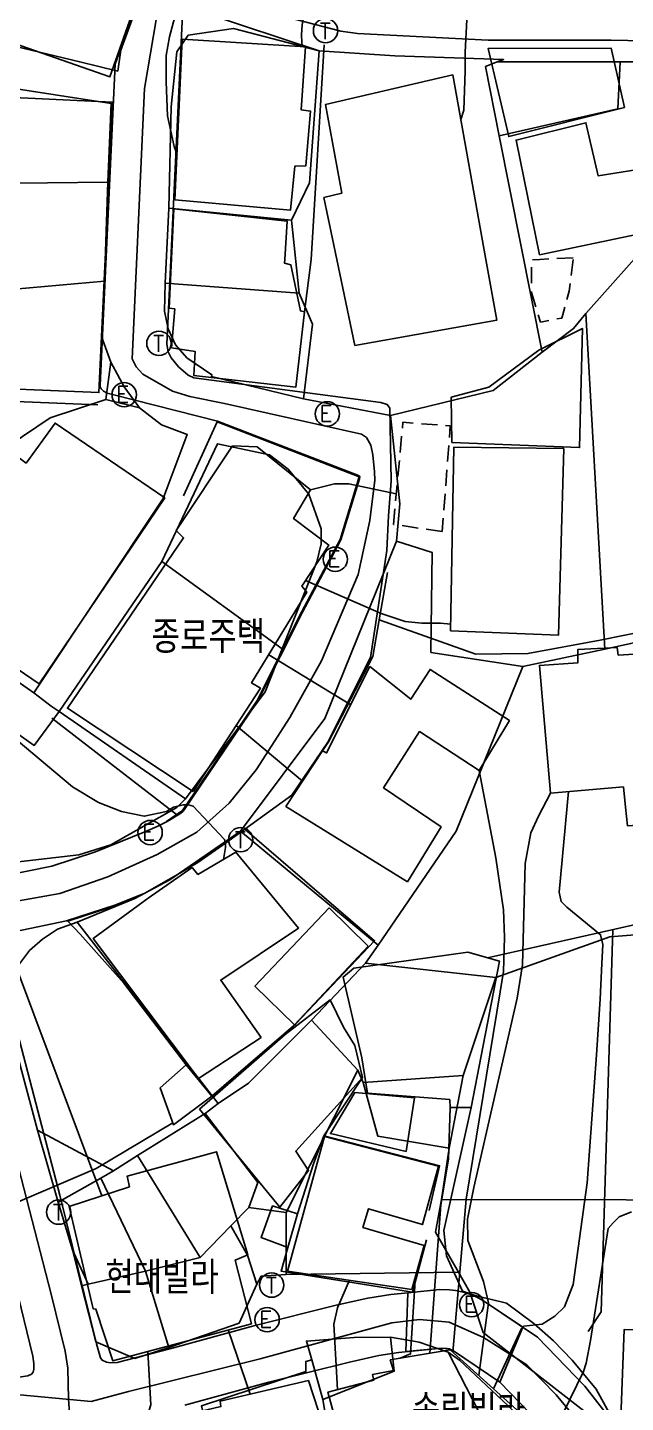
# Model space of a CAD drawing. Header units: feet. Extents: x 197796 to 199821, y 552499 to 555392.
# Drawn here: x 198986.7 to 199023.5, y 553623.1 to 553707.9 of the extents above; entities that cross this region are included whole.
import ezdxf

# ---------------------------------------------------------------- set-up
doc = ezdxf.new("R2010")
doc.units = ezdxf.units.FT
doc.header["$MEASUREMENT"] = 0
doc.linetypes.add('ANYANG11', pattern=[1.5, 1, -0.5])
for name, color, linetype in [('AAA001', 7, 'CONTINUOUS'), ('AAA002', 7, 'CONTINUOUS'), ('AAA007', 7, 'ANYANG11'), ('AAA008', 7, 'CONTINUOUS'), ('AAC001', 7, 'CONTINUOUS'), ('AD002', 7, 'CONTINUOUS'), ('AD0022', 1, 'CONTINUOUS'), ('AE150', 7, 'CONTINUOUS'), ('AZ0202', 7, 'CONTINUOUS'), ('AZ0203', 7, 'CONTINUOUS'), ('CAA001', 7, 'CONTINUOUS'), ('CAA002', 30, 'CONTINUOUS'), ('wipco_지적', 20, 'CONTINUOUS'), ('ZC002', 7, 'CONTINUOUS')]:
    doc.layers.add(name, color=color, linetype=linetype)
doc.styles.add('GHS', font='ROMANS', dxfattribs={"bigfont": 'NGSW.shx'})
doc.styles.add('NGSW', font='ROMANS.shx', dxfattribs={"bigfont": 'NGSW.shx'})

# ---------------------------------------------------------------- blocks, each defined once
blk = doc.blocks.new('AZ0202')
at = {"layer": 'AZ0202'}
blk.add_circle((0, 0), 0.75, dxfattribs=at)
at = {"layer": 'AZ0202', "style": 'GHS'}
blk.add_text('E', height=1, dxfattribs=at).set_placement((-0.496, -0.477))
blk = doc.blocks.new('AZ0203')
at = {"layer": 'AZ0203'}
blk.add_circle((0, 0), 0.75, dxfattribs=at)
at = {"layer": 'AZ0203', "style": 'GHS'}
blk.add_text('T', height=1, dxfattribs=at).set_placement((-0.362, -0.524))

msp = doc.modelspace()

# ---------------------------------------------------------------- linework, layer by layer
at = {"layer": 'AAA001', "color": 255, "flags": 128}
for points in [[(198981.3, 553715.07), (198978.34, 553707.31), (198982.56, 553705.75), (198983.35, 553707.78), (198991.77, 553704.84), (198993.44, 553709.62), (198990.57, 553710.73), (198990.8, 553711.61)], [(198996.23, 553707.15), (198995.78, 553697.26), (199002.91, 553696.62), (199003.17, 553699.34), (199003.84, 553699.35), (199004.14, 553702.73), (199003.55, 553702.81), (199003.82, 553706.69)], [(199005.76, 553693.58), (199004.96, 553697.39), (199006.07, 553697.67), (199005.05, 553703.13), (199012.9, 553704.96), (199014.94, 553693.58), (199015.61, 553689.83), (199006.87, 553688.28)], [(198979.88, 553693.58), (198980.11, 553698.18), (198984.32, 553698.02), (198984.54, 553703.63), (198991.93, 553703.27), (198991.48, 553693.58), (198991.09, 553685.37), (198983.61, 553685.68), (198983.79, 553691), (198979.76, 553691.18)], [(199025.9, 553695.47), (199025.21, 553699.27), (199021.87, 553698.73), (199021.11, 553702.01), (199016.81, 553700.94), (199018.25, 553693.87)], [(199012.85, 553682.3), (199012.81, 553685.09), (199015.13, 553685.7), (199018.21, 553687.98), (199020.9, 553689.32), (199020.72, 553681.98)], [(198987.41, 553667.41), (198980.61, 553672.05), (198982.08, 553674.24), (198981.71, 553674.6), (198986.2, 553681.32), (198986.6, 553681.03), (198988.39, 553683.49), (198995.15, 553678.88)], [(199019.75, 553681.92), (199012.96, 553682), (199012.77, 553670.69), (199019.42, 553670.41)], [(199041.23, 553660.62), (199040.9, 553665.66), (199040.3, 553665.66), (199039.93, 553669.29), (199035.87, 553669.2), (199035.78, 553669.96), (199023.1, 553669.19), (199023.04, 553669.65), (199020.62, 553669.54), (199020.62, 553668.72), (199018.24, 553668.55), (199018.92, 553660.68), (199023.42, 553661.06), (199023.55, 553659.82), (199023.67, 553658.67), (199027.38, 553658.91), (199027.41, 553659.84)], [(199010.11, 553655.21), (199012.18, 553658.6), (199008.64, 553661.01), (199010.86, 553664.47), (199014.54, 553662.07), (199016.4, 553665.15), (199011.5, 553668.31), (199010.32, 553666.48), (199007.8, 553668.48), (199005.12, 553663.16), (199004.88, 553663.29), (199002.62, 553659.86)], [(199001.1, 553645.61), (198997.23, 553643.09), (198990.73, 553651.71), (198994.13, 553654.21), (198996.83, 553656.09), (198997.19, 553655.67), (198999.54, 553657.04), (199003.4, 553652.36), (198998.6, 553649.15)], [(199007.68, 553651.24), (199005.29, 553653.6), (199000.71, 553648.77), (199003.14, 553646.4)], [(199014.03, 553641.3), (199012.75, 553641.3), (199012.72, 553641.79), (199007.65, 553642.19), (199007.3, 553644.36), (199006.14, 553649.34), (199006.81, 553649.88), (199013.84, 553650.88), (199015.79, 553650.32)], [(198997.3, 553641.19), (199002.25, 553635.15), (199004.02, 553637.42), (199003.22, 553638.61), (199007.34, 553643.15), (199006.87, 553645.12), (199006.16, 553646.26), (199005.34, 553647.93), (199002.57, 553645.81)], [(198996.46, 553643.92), (198994.86, 553642.51), (198995.68, 553640.24), (198998.05, 553642)], [(199010.03, 553638.59), (199010.54, 553641.89), (199006.87, 553642.23), (199005.36, 553639.69)], [(199012.03, 553637.69), (199011.03, 553634.08), (199007.7, 553635.06), (199007.36, 553633.91), (199011.14, 553632.8), (199010.37, 553630.09), (199002.71, 553631.21), (199005, 553639.52)], [(199003.33, 553634.75), (199002.73, 553632.66), (199001.09, 553633.28), (199001.8, 553635.23)]]:
    msp.add_lwpolyline(points, close=True, dxfattribs=at)
msp.add_lwpolyline([(198995.42, 553690.57), (198995.77, 553690.53), (198995.57, 553688.14), (198997.02, 553687.91), (198996.95, 553686.42), (199003.22, 553685.7), (199003.76, 553690.36), (199003.51, 553690.41), (199002.92, 553693.25), (199002.54, 553693.35), (199002.56, 553693.58), (199002.7, 553695.95), (198995.71, 553696.69), (198995.42, 553690.57)], dxfattribs=at)
at = {"layer": 'AAA002', "color": 255, "flags": 128}
for points in [[(198996.91, 553660.79), (198989.15, 553665.91), (198996.31, 553676.42), (198995.86, 553676.87), (198999.33, 553682.08), (199000.85, 553682.03), (199004.13, 553679.37), (199003.09, 553677.6), (199005.26, 553675.97), (199003.59, 553673.43), (199003.9, 553673.06), (199000.5, 553667.47), (199001.05, 553667.16)], [(199000.49, 553627.97), (198999.48, 553631.88), (199000.27, 553632.21), (198998.33, 553638.57), (198992.83, 553637.06), (198992.97, 553636.41), (198989.25, 553635.2), (198990.74, 553628.88), (198990.91, 553628.87), (198991.95, 553625.68)], [(199012.54, 553616.9), (199011.67, 553620.33), (199006.53, 553618.9), (199005.21, 553623.75), (199008.03, 553624.5), (199007.96, 553624.83), (199009.24, 553625.08), (199009.05, 553625.75), (199012.74, 553626.37), (199018.91, 553620.82), (199019.4, 553618.69)], [(199004.01, 553624.46), (199004.93, 553621.64), (199004.21, 553621.35), (199006.13, 553613.47), (199003.61, 553612.82), (199003.6, 553612.6), (199002.75, 553612.02), (199001.74, 553611.57), (199000.7, 553611.36), (199000.08, 553611.32), (198999.48, 553611.46), (198995.52, 553610.36), (198992.8, 553619.92), (198995, 553620.5), (198994.73, 553621.94), (198998.61, 553622.86), (198998.56, 553623.19)]]:
    msp.add_lwpolyline(points, close=True, dxfattribs=at)
at = {"layer": 'AAA007', "color": 255, "flags": 128}
for points in [[(199020.33, 553693.58), (199020.08, 553691.62), (199019.62, 553689.97), (199018.32, 553689.71), (199017.75, 553691.54), (199017.76, 553693.55), (199018.26, 553693.58), (199020.35, 553693.69)], [(199012.25, 553676.8), (199009.24, 553677.25), (199009.83, 553683.54), (199012.75, 553683.32)]]:
    msp.add_lwpolyline(points, close=True, dxfattribs=at)
at = {"layer": 'AAA008', "color": 255, "flags": 128}
for points in [[(199023.48, 553702.94), (199016.35, 553701.15), (199015.09, 553706.59), (199022.67, 553706.6)], [(199034.79, 553620.66), (199034.93, 553627.3), (199023.47, 553627.62), (199023.22, 553621.09)]]:
    msp.add_lwpolyline(points, close=True, dxfattribs=at)
at = {"layer": 'AAC001', "color": 255, "flags": 128}
for points in [[(199004.97, 553706.82), (199004.17, 553693.58)], [(199004.17, 553693.58), (199003.76, 553690.36)], [(198991.03, 553684.62), (198982.43, 553684.96)], [(198996.3, 553679.01), (198998.39, 553683.57), (199007.14, 553680.18), (199005.96, 553676.31), (199003.6, 553671.87), (199000.84, 553666.4), (198996.25, 553659.61), (198995.25, 553658.93)], [(199021.99, 553670.11), (199031.39, 553672.02), (199031.75, 553673.55), (199033.11, 553680.08), (199035.41, 553681.91), (199044.87, 553682.2)], [(199021.99, 553670.11), (199017.54, 553669.28), (199014.32, 553669.24), (199008.37, 553671.36), (199008.87, 553674.28)], [(199004.88, 553663.29), (199005.25, 553663.85), (199007.97, 553669.1), (199008.37, 553671.36)], [(198995.88, 553659.36), (198988.18, 553665.31)], [(199000.09, 553658.46), (199008.08, 553651.58), (199003.22, 553646.46), (198998.05, 553642)], [(198996.46, 553643.92), (198992.62, 553648.97), (198989.93, 553651.98), (198989.17, 553652.78), (198992.07, 553653.73), (198993.64, 553654.38)], [(199024.36, 553652.63), (199015.05, 553650.53)], [(199022.77, 553652.27), (199022.06, 553628.71), (199021.24, 553627.5)], [(199003.33, 553634.75), (199004.31, 553637.82), (199004.96, 553639.55), (199007.34, 553643.15)], [(199023.23, 553621.25), (199021.75, 553623.93), (199020.26, 553625.72), (199019.12, 553626.92), (199017.9, 553627.99), (199016.21, 553629.23), (199015.3, 553629.46), (199014.76, 553629.58), (199014.22, 553629.73), (199013.51, 553629.97), (199012.52, 553632.15), (199012.35, 553633.71), (199014.03, 553641.3)], [(198995.65, 553640.35), (198990.92, 553637.53)], [(199011.45, 553634.96), (199012.09, 553637.71), (199004.96, 553639.55)], [(198990.92, 553637.53), (198984.76, 553634.91)], [(199011.29, 553633.15), (199010.43, 553629.91), (199002.32, 553631.21), (199002.73, 553632.66)]]:
    msp.add_lwpolyline(points, dxfattribs=at)
at = {"layer": 'AD002', "color": 255, "flags": 128}
for points in [[(198985.9, 553653.99), (198988.68, 553654.49), (198991.65, 553655.51), (198994.69, 553656.89), (198997.13, 553658.27), (198999.13, 553660.06), (199000.79, 553662.11), (199002.85, 553665.34), (199004.82, 553668.83), (199007.07, 553674.16), (199007.79, 553677.48), (199008.09, 553679.98), (199008.08, 553680.48), (199007.97, 553681.54), (199007.85, 553682.14), (199007.59, 553682.6), (199007.28, 553682.8), (198998.84, 553684.69), (198996.7, 553685.13), (198995.63, 553685.47), (198993.8, 553686.51), (198993.39, 553686.95), (198993.14, 553687.46), (198993.9, 553704.12), (198994.64, 553708.47)], [(199003.98, 553522.69), (199007.72, 553532.35), (199010.3, 553538.03), (199010.66, 553539.42), (199010.73, 553541.03), (199007.9, 553553.46), (199005.03, 553564.74), (199002.12, 553576.24), (198999.23, 553586.45), (198997.58, 553591.85), (198994.88, 553602.07), (198989.44, 553620.2), (198989.21, 553623.31), (198989.17, 553625.24), (198989.02, 553626.27), (198988.14, 553629.79), (198982.41, 553651.94), (198982.05, 553653.98)], [(199021.46, 553620.96), (199019.28, 553623.59), (199017.47, 553625.43), (199014.8, 553627.13), (199012.69, 553628.07), (199010.85, 553628.24), (199009.15, 553628.03), (199001.03, 553625.81), (198992.91, 553623.79), (198990.62, 553623.18), (198985.56, 553623.65), (198976.42, 553622.37)]]:
    msp.add_lwpolyline(points, dxfattribs=at)
at = {"layer": 'AD0022', "color": 255, "flags": 128}
for points in [[(198993.79, 553710.45), (198992.09, 553705.62), (198991.16, 553685.82), (198991.17, 553685.72), (198991.23, 553685.61), (198991.38, 553685.46), (198991.61, 553685.33), (198992.02, 553685.23), (198998.4, 553683.62), (199006.99, 553680.3), (199007.1, 553680.26), (199007.16, 553680.22), (199007.18, 553680.17), (199007.15, 553680.05), (199006, 553676.29), (199003.64, 553671.84), (199000.88, 553666.37), (198996.34, 553659.66), (198996.26, 553659.55), (198996.15, 553659.45), (198996.02, 553659.37), (198995.67, 553659.16), (198995.58, 553659.1), (198995.26, 553658.91), (198994.68, 553658.62), (198993.93, 553658.29), (198992.4, 553657.67), (198990.88, 553657.06), (198988.19, 553656.18), (198985.26, 553655.58)], [(198985.94, 553652.15), (198989.09, 553652.8), (198992.08, 553653.77), (198993.93, 553654.52), (198995.83, 553655.6), (198997.18, 553656.41), (198998.9, 553657.6), (199002.98, 553660.56), (199005.2, 553663.83), (199007.83, 553669.05), (199008.84, 553675.63), (199008.95, 553677.78), (199009.11, 553679.91), (199009.03, 553684.42), (199008.86, 553684.63), (199008.47, 553684.77), (198996.95, 553686.29), (198996.59, 553686.44), (198996, 553686.95), (198995.54, 553687.51), (198995.37, 553687.88), (198995.28, 553688.35), (198996.3, 553710)], [(198996.43, 553710.17), (199006, 553707.66), (199007.03, 553707.5), (199015.09, 553707.09), (199022.67, 553707.1), (199036.96, 553706.81)], [(199022.5, 553622.25), (199021.05, 553624.12), (199018.13, 553627.14), (199014.8, 553629.39), (199014.47, 553629.57), (199014.14, 553629.73), (199013.57, 553629.92), (199013.07, 553630.01), (199012.71, 553630.05), (199012.11, 553630.07), (199010.14, 553629.88), (199009.09, 553629.78), (199007.67, 553629.54), (199005.72, 553629.12), (199000.65, 553627.85), (198995.47, 553626.42), (198992.22, 553625.59), (198991.8, 553625.56), (198991.56, 553625.6), (198991.29, 553625.73), (198991.19, 553625.86), (198990.94, 553626.74), (198988.69, 553635.9), (198984.69, 553651.1)], [(198984.81, 553634.92), (198987.02, 553625.96), (198987.08, 553625.52), (198987.08, 553625.17), (198987.03, 553624.98), (198986.93, 553624.86), (198986.71, 553624.75), (198980.12, 553623.77)], [(198996.39, 553622.94), (199001.57, 553624.37), (199006.54, 553625.61), (199008.35, 553626.01), (199009.56, 553626.2), (199012.22, 553626.46), (199012.44, 553626.45), (199012.56, 553626.44), (199012.7, 553626.42), (199012.77, 553626.39), (199012.82, 553626.37), (199012.95, 553626.3), (199015.8, 553624.37), (199018.32, 553621.77)]]:
    msp.add_lwpolyline(points, dxfattribs=at)
at = {"layer": 'AE150', "color": 255, "flags": 128}
msp.add_lwpolyline([(199017.22, 553627.75), (199014.8, 553629.39), (199014.47, 553629.57), (199014.14, 553629.73), (199013.57, 553629.92), (199013.07, 553630.01), (199012.71, 553630.05), (199012.11, 553630.07), (199010.14, 553629.88), (199010.02, 553626.25), (199012.22, 553626.46), (199012.44, 553626.45), (199012.56, 553626.44), (199012.7, 553626.42), (199012.77, 553626.39), (199012.82, 553626.37), (199012.95, 553626.3), (199015.8, 553624.37)], close=True, dxfattribs=at)
at = {"layer": 'CAA001', "color": 255, "flags": 128}
for points, elevation in [([(199007.979, 553724.807), (199006.86, 553720.96), (199006.68, 553720.04), (199005.77, 553716.69), (199005.49, 553716.08), (199005.09, 553715.17), (199004.72, 553713.99), (199004.61, 553713.41), (199004.33, 553711.86), (199003.71, 553708.78), (199003.59, 553707.79), (199003.58, 553707.37), (199003.61, 553706.703)], 45), ([(199004.13, 553679.37), (199005.61, 553679.74), (199006.5, 553679.74), (199009.416, 553679.129)], 50), ([(198975.41, 553669.247), (198974.95, 553662.08), (198975.03, 553661.57), (198975.49, 553660.67), (198975.95, 553660.06), (198977.57, 553658.77), (198980.31, 553657.06), (198981.39, 553656.47), (198983.04, 553655.82), (198983.51, 553655.66), (198983.89, 553655.53), (198984.04, 553655.47), (198984.12, 553655.38), (198984.2, 553655.23), (198984.3, 553654.42), (198991.268, 553635.856)], 55), ([(199015.423, 553623.957), (199017.14, 553627.68), (199017.28, 553627.82), (199018.42, 553627.95), (199019.19, 553628.43), (199019.78, 553629.01), (199020.33, 553630.38), (199021.19, 553636.66), (199021.77, 553644.54), (199021.98, 553647.98), (199022.1, 553650.18), (199022.16, 553651.34), (199022.01, 553651.95), (199019.93, 553653.65), (199019.59, 553653.99), (199019.46, 553654.58), (199020.04, 553660.775)], 50), ([(199005.8, 553623.907), (199005.57, 553627.94), (199005.79, 553628.94), (199006.531, 553630.651)], 55)]:
    msp.add_lwpolyline(points, dxfattribs=dict(at, elevation=elevation))
at = {"layer": 'CAA002', "color": 255, "flags": 128}
for points, elevation in [([(199008.027, 553726.883), (199005.16, 553725.5), (199004.29, 553724.99), (199003.91, 553724.62), (199003.51, 553723.91), (199003.18, 553718.34), (199002.96, 553717.41), (199002.69, 553717.22), (199002.24, 553717.03), (199000.88, 553717.01), (198998.95, 553717.29), (198998.65, 553717.31), (198998.43, 553717.24), (198998.2, 553716.79), (198996.02, 553709.47), (198995.44, 553707.3), (198995.24, 553706.15), (198995.24, 553704.53), (198995.32, 553702.44), (198995.72, 553700.54), (198995.906, 553700.022)], 46), ([(199014.1, 553714.931), (199013.84, 553712.67), (199013.84, 553709.55), (199013.67, 553706.35), (199013.67, 553705.21), (199013.59, 553702.78), (199013.392, 553702.216)], 44), ([(199003.82, 553673.78), (199008.49, 553671.76), (199009.96, 553671.27), (199010.99, 553671.15), (199012.15, 553671.15), (199012.777, 553671.089)], 51), ([(198977.489, 553671.111), (198989.47, 553661.06), (198991.06, 553660.11), (198992.48, 553659.55), (198993.89, 553659.25), (198995.25, 553659.54), (198995.69, 553659.81), (198996.2, 553659.93), (198996.3, 553659.96), (198996.62, 553659.96), (198996.91, 553659.87), (198998.84, 553657.83), (198998.9, 553657.57), (198998.9, 553657.33), (198998.781, 553656.598)], 54), ([(199001.559, 553669.211), (199006.617, 553666.132)], 52), ([(198999.553, 553664.857), (199003.648, 553661.42)], 53), ([(199014.54, 553662.07), (199015.56, 553656.69), (199015.8, 553655.01), (199016.02, 553653.48), (199016.09, 553651.8), (199016.02, 553649.69), (199013.73, 553635.64), (199012.9, 553626.226)], 52), ([(199018.92, 553660.68), (199018.19, 553659.26), (199017.72, 553658.24), (199017.37, 553656.34), (199017.27, 553652.41), (199017.2, 553650.09), (199016.87, 553648.03), (199014.2, 553636.36), (199013.82, 553634.41), (199013.83, 553633.11), (199014.8, 553630.57), (199015.1, 553629.26), (199014.51, 553624.778)], 51), ([(199012.75, 553641.3), (199012.64, 553638.12), (199012.16, 553635.3), (199011.481, 553626.158)], 53), ([(199023.912, 553634.871), (199023.15, 553634.56), (199022.79, 553634.2), (199022.48, 553633.84), (199021.39, 553626.94), (199021.13, 553625.53), (199020.97, 553625.02), (199018.91, 553620.82)], 49), ([(199010.613, 553630.945), (199010.3, 553626.11), (199009.67, 553625.854)], 54), ([(199000.41, 553623.621), (198999.049, 553627.584)], 56), ([(198986.89, 553616.33), (198988.84, 553616.77), (198989.97, 553617.16), (198990.79, 553617.54), (198991.19, 553617.98), (198991.34, 553619.92), (198991.45, 553620.62), (198991.97, 553621.2), (198993.13, 553621.77), (198993.68, 553622), (198994.04, 553622.19), (198994.3, 553622.98), (198994.1, 553626.256)], 57)]:
    msp.add_lwpolyline(points, dxfattribs=dict(at, elevation=elevation))
at = {"layer": 'wipco_지적', "color": 20}
for points in [[(198980.541, 553715.213), (198983.815, 553714.002), (198991.958, 553711.036), (198993.127, 553708.338), (198992.445, 553706.486), (198992.253, 553705.192), (198989.914, 553705.756), (198984.5, 553707.063), (198984.493, 553706.666), (198984.198, 553705.954), (198979.632, 553704.641), (198977.955, 553705.094), (198979.86, 553712.747), (198980.541, 553715.213)], [(199000.288, 553712.407), (199001.924, 553711.88), (199005.18, 553711.542), (199023.492, 553709.951), (199025.435, 553709.723), (199025.945, 553709.89), (199035.69, 553711.13), (199036.205, 553708.277), (199025.827, 553707.199), (199024.612, 553706.966), (199024.825, 553705.756), (199023.225, 553705.756), (199015.647, 553705.756), (199016.039, 553705.906), (199009.337, 553706.124), (199004.659, 553706.442), (198997.571, 553708.778), (199000.288, 553712.407)], [(198996.597, 553707.407), (198999.38, 553707.808), (199004.659, 553706.442), (199004.076, 553698.301), (199002.969, 553696.003), (198995.4, 553696.746), (198995.552, 553702.995), (198995.887, 553706.374), (198996.597, 553707.407)], [(199015.647, 553705.756), (199014.929, 553705.482), (199015.757, 553701.196), (199018.42, 553687.864), (199015.392, 553685.511), (199009.055, 553683.966), (199003.711, 553684.984), (199004.259, 553689.586), (199003.429, 553691.509), (199002.969, 553696.003), (199004.076, 553698.301), (199004.659, 553706.442), (199009.337, 553706.124), (199016.039, 553705.906), (199015.647, 553705.756)], [(199023.225, 553705.756), (199023.082, 553702.865), (199015.757, 553701.196), (199014.929, 553705.482), (199015.647, 553705.756), (199023.225, 553705.756)], [(199024.825, 553705.756), (199025.828, 553700.065), (199025.861, 553696.905), (199025.28, 553694.926), (199021.115, 553690.245), (199020.353, 553689.315), (199018.42, 553687.864), (199015.757, 553701.196), (199023.082, 553702.865), (199023.225, 553705.756), (199024.825, 553705.756)], [(198983.015, 553703.83), (198984.917, 553704.272), (198991.842, 553703.2), (198991.632, 553698.334), (198984.189, 553698.269), (198983.015, 553703.83)], [(199043.597, 553699.337), (199048.021, 553685.441), (199049.997, 553679.311), (199046.439, 553679.505), (199046.25, 553681.5), (199035.02, 553681.11), (199032.953, 553680.081), (199030.933, 553671.439), (199022.269, 553669.562), (199021.115, 553690.245), (199025.28, 553694.926), (199025.861, 553696.905), (199030.554, 553697.62), (199038.93, 553699.048), (199043.597, 553699.337)], [(198991.632, 553698.334), (198991.442, 553692.248), (198984.018, 553691.579), (198984.189, 553698.269), (198991.632, 553698.334)], [(199002.969, 553696.003), (199003.429, 553691.509), (198995.17, 553692.123), (198995.4, 553696.746), (199002.969, 553696.003)], [(198991.442, 553692.248), (198991.254, 553688.831), (198991.824, 553687.256), (198991.524, 553684.955), (198988.094, 553683.806), (198985.568, 553682.119), (198982.392, 553684.468), (198982.998, 553687.03), (198984.018, 553691.579), (198991.442, 553692.248)], [(198995.17, 553692.123), (199003.429, 553691.509), (199004.259, 553689.586), (199003.711, 553684.984), (198998.029, 553686.372), (198998.057, 553686.475), (198996.501, 553687.519), (198995.805, 553688.313), (198995.361, 553689.303), (198995.131, 553690.395), (198995.17, 553692.123)], [(199018.42, 553687.864), (199020.353, 553689.315), (199021.115, 553690.245), (199022.269, 553669.562), (199017.219, 553668.493), (199011.56, 553669.359), (199011.64, 553675.512), (199009.431, 553676.214), (199009.643, 553678.514), (199009.055, 553683.966), (199015.392, 553685.511), (199018.42, 553687.864)], [(198991.824, 553687.256), (198992.643, 553685.724), (198993.588, 553684.433), (198991.524, 553684.955), (198991.824, 553687.256)], [(198991.524, 553684.955), (198993.59, 553684.429), (198994.944, 553683.393), (198996.539, 553682.794), (198995.059, 553678.836), (198987.084, 553666.864), (198979.539, 553672.127), (198985.568, 553682.119), (198988.094, 553683.806), (198991.524, 553684.955)], [(198994.977, 553674.96), (198998.402, 553682.218), (199001.602, 553681.531), (199002.763, 553680.651), (199004.034, 553679.116), (199004.794, 553676.978), (199004.785, 553676.045), (199004.521, 553674.932), (199002.385, 553669.583), (198994.977, 553674.96)], [(199017.219, 553668.493), (199013.117, 553658.33), (199008.307, 553651.3), (198999.823, 553658.341), (199005.019, 553665.28), (199009.431, 553676.214), (199011.64, 553675.512), (199011.56, 553669.359), (199017.219, 553668.493)], [(198994.977, 553674.96), (199002.385, 553669.583), (199001.332, 553666.919), (198996.438, 553660.324), (198988.635, 553665.712), (198994.977, 553674.96)], [(198979.539, 553672.127), (198987.084, 553666.864), (198988.15, 553666.048), (198988.635, 553665.712), (198987.105, 553663.626), (198978.176, 553669.931), (198979.539, 553672.127)], [(199040.719, 553670.491), (199040.703, 553668.333), (199043.084, 553668.358), (199043.636, 553657.543), (199043.755, 553657.547), (199043.222, 553655.484), (199036.096, 553653.805), (199035.103, 553653.599), (199028.285, 553652.28), (199022.576, 553651.816), (199015.564, 553649.324), (199007.526, 553650.207), (199008.307, 553651.3), (199013.117, 553658.33), (199017.219, 553668.493), (199022.269, 553669.562), (199030.933, 553671.439), (199040.719, 553670.491)], [(198978.176, 553669.931), (198987.105, 553663.626), (198988.635, 553665.712), (198996.438, 553660.324), (198995.9, 553659.801), (198991.82, 553657.488), (198989.851, 553656.878), (198985.059, 553656.329), (198983.075, 553656.577), (198979.406, 553658.141), (198974.55, 553662.418), (198974.022, 553663.291), (198978.176, 553669.931)], [(198999.823, 553658.341), (199008.307, 553651.3), (199007.526, 553650.207), (199004.197, 553646.677), (199000.321, 553642.8), (198998.449, 553641.548), (198989.743, 553652.731), (198993.311, 553654.18), (198995.463, 553655.331), (198999.823, 553658.341)], [(199015.564, 553649.324), (199022.576, 553651.816), (199028.285, 553652.28), (199035.103, 553653.599), (199035.385, 553647.946), (199034.965, 553635.583), (199012.213, 553635.629), (199012.677, 553638.793), (199013.542, 553643.28), (199015.564, 553649.324)], [(198989.743, 553652.731), (198998.449, 553641.548), (198997.632, 553640.93), (198993.477, 553638.348), (198991.988, 553637.399), (198987.312, 553639.905), (198985.38, 553647.131), (198985.5, 553648.396), (198986.019, 553649.916), (198986.816, 553650.988), (198987.605, 553651.673), (198988.533, 553652.287), (198989.743, 553652.731)], [(199007.526, 553650.207), (199015.564, 553649.324), (199013.542, 553643.28), (199007.378, 553642.843), (199007.047, 553643.596), (199004.197, 553646.677), (199007.526, 553650.207)], [(199004.197, 553646.677), (199007.047, 553643.596), (199002.633, 553634.832), (199000.337, 553635.125), (199000.878, 553636.684), (198997.632, 553640.93), (198998.449, 553641.548), (199000.321, 553642.8), (199004.197, 553646.677)], [(199007.047, 553643.596), (199007.378, 553642.843), (199008.28, 553639.542), (199012.677, 553638.793), (199012.213, 553635.629), (199011.846, 553633.621), (199013.248, 553631.146), (199002.638, 553631.006), (199002.633, 553634.832), (199007.047, 553643.596)], [(199013.542, 553643.28), (199012.677, 553638.793), (199008.28, 553639.542), (199007.378, 553642.843), (199013.542, 553643.28)], [(198997.632, 553640.93), (199000.878, 553636.684), (199000.337, 553635.125), (198999.216, 553634.003), (198997.33, 553632.059), (198993.477, 553638.348), (198997.632, 553640.93)], [(198991.988, 553637.399), (198991.211, 553636.947), (198988.586, 553635.458), (198987.312, 553639.905), (198991.988, 553637.399)], [(198993.477, 553638.348), (198997.33, 553632.059), (198993.956, 553631.218), (198991.211, 553636.947), (198991.988, 553637.399), (198993.477, 553638.348)], [(198988.586, 553635.458), (198991.211, 553636.947), (198993.956, 553631.218), (198990.43, 553630.401), (198989.47, 553632.527), (198988.586, 553635.458)], [(199034.965, 553635.583), (199034.487, 553621.568), (199063.543, 553622.081), (199063.344, 553619.03), (199063.187, 553619.02), (199060.919, 553619.185), (199060.808, 553620.502), (199055.751, 553620.54), (199053.271, 553620.005), (199051.539, 553620.022), (199042.556, 553619.874), (199032.351, 553619.732), (199024.409, 553619.928), (199014.773, 553627.426), (199013.945, 553629.917), (199013.248, 553631.146), (199011.846, 553633.621), (199012.213, 553635.629), (199034.965, 553635.583)], [(199002.633, 553634.832), (199002.638, 553631.006), (199001.098, 553630.907), (199000.816, 553630.4), (199000.26, 553632.197), (198999.216, 553634.003), (199000.337, 553635.125), (199002.633, 553634.832)], [(198997.33, 553632.059), (198999.216, 553634.003), (199000.26, 553632.197), (199000.816, 553630.4), (198999.733, 553628), (198995.405, 553626.514), (198993.956, 553631.218), (198997.33, 553632.059)], [(198990.43, 553630.401), (198990.009, 553630.303), (198989.47, 553632.527), (198990.43, 553630.401)], [(198990.43, 553630.401), (198993.956, 553631.218), (198995.405, 553626.514), (198993.315, 553625.83), (198990.904, 553626.858), (198990.009, 553630.303), (198990.43, 553630.401)], [(199003.879, 553626.899), (199006.826, 553627.131), (199009.063, 553627.138), (199009.291, 553625.053), (199004.893, 553623.292), (199004.213, 553625.741), (199003.879, 553626.899)], [(199012.626, 553626.225), (199017.043, 553617.619), (199012.283, 553616.337), (199011.071, 553619.56), (199005.776, 553617.085), (199005.421, 553620.106), (199004.893, 553623.292), (199009.291, 553625.053), (199009.063, 553627.138), (199010.837, 553626.832), (199012.626, 553626.225)], [(199020.047, 553618.526), (199017.043, 553617.619), (199012.626, 553626.225), (199013.325, 553625.721), (199016.297, 553622.936), (199019.31, 553619.83), (199020.047, 553618.526)], [(199003.85, 553625.647), (199004.213, 553625.741), (199004.893, 553623.292), (199005.421, 553620.106), (198998.163, 553619.692), (198997.42, 553622.91), (199003.848, 553625.02), (199003.85, 553625.647)]]:
    msp.add_lwpolyline(points, close=True, dxfattribs=at)
for points in [[(198984.5, 553707.063), (198989.914, 553705.756), (198992.253, 553705.192), (198992.445, 553706.486), (198993.127, 553708.338)], [(198997.571, 553708.778), (199004.659, 553706.442), (198999.38, 553707.808), (198996.597, 553707.407), (198995.887, 553706.374), (198995.552, 553702.995), (198995.4, 553696.746), (198995.17, 553692.123), (198995.131, 553690.395), (198995.361, 553689.303), (198995.805, 553688.313), (198996.501, 553687.519), (198998.057, 553686.475), (198998.029, 553686.372), (199003.711, 553684.984), (199009.055, 553683.966), (199009.643, 553678.514), (199009.431, 553676.214), (199005.019, 553665.28), (198999.823, 553658.341), (198995.463, 553655.331), (198993.311, 553654.18), (198989.743, 553652.731), (198988.533, 553652.287), (198987.605, 553651.673), (198986.816, 553650.988), (198986.019, 553649.916)], [(198985.059, 553656.329), (198989.851, 553656.878), (198991.82, 553657.488), (198995.9, 553659.801), (198996.438, 553660.324), (199001.332, 553666.919), (199002.385, 553669.583), (199004.521, 553674.932), (199004.785, 553676.045), (199004.794, 553676.978), (199004.034, 553679.116), (199002.763, 553680.651), (199001.602, 553681.531), (198998.402, 553682.218), (198994.977, 553674.96), (198988.635, 553665.712), (198988.15, 553666.048), (198987.084, 553666.864), (198995.059, 553678.836), (198996.539, 553682.794), (198994.944, 553683.393), (198993.586, 553684.434), (198992.643, 553685.724), (198991.824, 553687.256), (198991.254, 553688.831), (198991.442, 553692.248), (198991.632, 553698.334), (198991.842, 553703.2), (198984.917, 553704.272)], [(198985.38, 553647.131), (198987.312, 553639.905), (198988.586, 553635.458), (198989.47, 553632.527), (198990.009, 553630.303), (198990.904, 553626.858), (198993.315, 553625.83), (198995.405, 553626.514), (198999.733, 553628), (199000.816, 553630.4), (199001.098, 553630.907), (199002.638, 553631.006), (199013.248, 553631.146), (199013.945, 553629.917), (199014.773, 553627.426), (199024.409, 553619.928)], [(199016.297, 553622.936), (199013.325, 553625.721), (199012.626, 553626.225), (199010.837, 553626.832), (199009.063, 553627.138), (199009.063, 553627.138), (199006.826, 553627.131), (199003.879, 553626.899), (199004.213, 553625.741), (199003.85, 553625.647), (199003.848, 553625.02), (198997.42, 553622.91)]]:
    msp.add_lwpolyline(points, dxfattribs=at)

# ---------------------------------------------------------------- block references
at = {"layer": 'AZ0202', "color": 255}
for p in [(198992.65, 553685.24), (199005.17, 553684.06), (199005.66, 553675.1), (198994.25, 553658.25), (199014.07, 553629.15), (199001.46, 553628.22)]:
    msp.add_blockref('AZ0202', p, dxfattribs=at)
at = {"layer": 'AZ0203', "color": 255}
for p in [(199005.06, 553707.68), (198994.79, 553688.41), (198999.83, 553657.81), (198988.61, 553634.85), (199001.74, 553630.35)]:
    msp.add_blockref('AZ0203', p, dxfattribs=at)

# ---------------------------------------------------------------- texts
at = {"layer": 'ZC002', "style": 'NGSW'}
for s, p in [('종로주택', (198994.34, 553669.31)), ('현대빌라', (198991.49, 553629.81)), ('송림빌라', (199010.38, 553621.61))]:
    msp.add_text(s, height=2, dxfattribs=at).set_placement(p)

doc.saveas('drawing.dxf')
